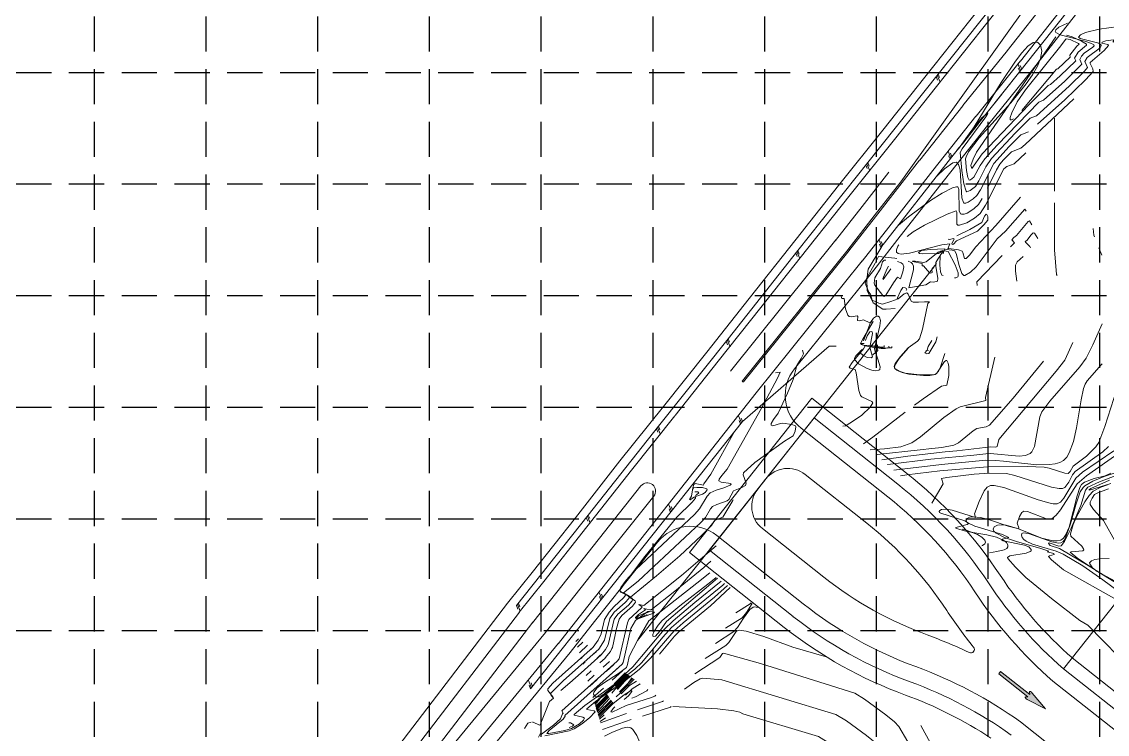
# Model space of a CAD drawing. Header units: inches. Extents: x 5726 to 10817, y 12055 to 15240.
# Drawn here: x 7426 to 8198, y 13971 to 14478 of the extents above; entities that cross this region are included whole.
import ezdxf

# ---------------------------------------------------------------- set-up
doc = ezdxf.new("R2010")
doc.units = ezdxf.units.IN
doc.header["$LTSCALE"] = 100
doc.header["$MEASUREMENT"] = 0
doc.linetypes.add('HIDDEN', pattern=[0.375, 0.25, -0.125])
for name, color, linetype in [('2', 7, 'Continuous'), ('20', 36, 'Continuous'), ('21', 36, 'Continuous'), ('27', 150, 'Continuous'), ('30', 7, 'Continuous'), ('8', 7, 'Continuous'), ('FLOW ARROWS', 7, 'Continuous'), ('GRID', 254, 'HIDDEN')]:
    doc.layers.add(name, color=color, linetype=linetype)

# ---------------------------------------------------------------- blocks, each defined once
blk = doc.blocks.new('block2')
at = {"layer": 'GRID'}
for p, q in [((7477.7, 15156.29), (7477.7, 12138.33)), ((7557.12, 15156.29), (7557.12, 12138.33)), ((7636.54, 15156.29), (7636.54, 12138.33)), ((7715.96, 15156.29), (7715.96, 12138.33)), ((7795.38, 15156.29), (7795.38, 12138.33)), ((7874.8, 15156.29), (7874.8, 12138.33)), ((7954.22, 15156.29), (7954.22, 12138.33)), ((8033.64, 15156.29), (8033.64, 12138.33)), ((8113.06, 15156.29), (8113.06, 12138.33)), ((8192.48, 15156.29), (8192.48, 12138.33)), ((5809.88, 14441.51), (10733.92, 14441.51)), ((5809.88, 14362.09), (10733.92, 14362.09)), ((5809.88, 14282.67), (10733.92, 14282.67)), ((5809.88, 14203.25), (10733.92, 14203.25)), ((5809.88, 14123.83), (10733.92, 14123.83)), ((5809.88, 14044.41), (10733.92, 14044.41))]:
    blk.add_line(p, q, dxfattribs=at)

msp = doc.modelspace()

# ---------------------------------------------------------------- hatches: boundary and pattern name
at = {"layer": 'FLOW ARROWS', "lineweight": 0}
h = msp.add_hatch(color=256, dxfattribs=at)
edge = h.paths.add_edge_path()
edge.add_line((8142.65, 14001), (8142.78, 13998.96))
edge.add_line((8142.78, 13998.96), (8122.03, 14015.38))
edge.add_line((8122.03, 14015.38), (8120.7, 14013.69))
edge.add_line((8120.7, 14013.69), (8141.44, 13997.27))
edge.add_line((8141.44, 13997.27), (8139.62, 13997.12))
edge.add_line((8139.62, 13997.12), (8139.61, 13997.12))
edge.add_ellipse((8140.59, 13996.2), major_axis=(-1.1, 0.87), ratio=0.285714, start_angle=342.81733, end_angle=484.72693)
edge.add_line((8141.01, 13995.45), (8141.01, 13995.45))
edge.add_line((8141.01, 13995.45), (8154.01, 13988.78))
edge.add_line((8154.01, 13988.78), (8144.61, 13999.98))
edge.add_line((8144.61, 13999.98), (8144.61, 13999.98))
edge.add_ellipse((8143.77, 14000.24), major_axis=(-1.1, 0.87), ratio=0.285714, start_angle=234.16847, end_angle=374.49672)
edge.add_line((8142.65, 14001), (8142.65, 14001))

# ---------------------------------------------------------------- linework, layer by layer
at = {"layer": '2', "color": 7, "lineweight": 0}
msp.add_line((8172.99, 14025), (8399.9, 13845.45), dxfattribs=at)
msp.add_lwpolyline([(7968.31, 14046.69), (7901, 14099.94), (7987.87, 14209.73), (8055.17, 14156.48)], dxfattribs=at)
for centre, radius, start, end in [((7862.82, 13913.38), 310, 33.34615, 51.64691), ((8364.03, 14243.19), 290, 213.34615, 228.88998), ((8160.66, 14289.79), 310, 231.64691, 249.94779), ((7954.94, 13726.16), 290, 56.48082, 69.94779)]:
    msp.add_arc(centre, radius, start, end, dxfattribs=at)
at = {"layer": '20', "color": 43, "lineweight": 0}
for p, q in [((8123.08, 14426.15), (8111.66, 14411.72)), ((8160.32, 14408.87), (8160.37, 14357.1)), ((8106.45, 14405.13), (8095.03, 14390.71)), ((8191.9, 14316.79), (8194.13, 14311.37)), ((8069.28, 14243.36), (8069.89, 14243.96)), ((8070.02, 14243.95), (8070.85, 14243.72)), ((8051.16, 14175.21), (8059.03, 14177.93)), ((8064.88, 14172.98), (8073.23, 14173.89)), ((8082.69, 14171.48), (8091.04, 14172.39)), ((8103.13, 14169.26), (8111.49, 14170.06)), ((7913.51, 14099.15), (7919.91, 14104.59)), ((7820.2, 14036.76), (7822.11, 14038.52)), ((7821.43, 14032.71), (7825.24, 14036.24)), ((7830.77, 14030.99), (7831.5, 14031.67)), ((7832.95, 14027.83), (7834.63, 14029.38)), ((7841.06, 14024.94), (7844.82, 14029.52)), ((7844.82, 14029.52), (7845.84, 14031.72)), ((7823.88, 14024.62), (7824.6, 14025.29)), ((7825.1, 14020.57), (7826.78, 14022.13)), ((7835.13, 14024.66), (7837.77, 14027.09)), ((7840.9, 14024.81), (7837.31, 14021.49)), ((7826.33, 14016.53), (7828.96, 14018.96)), ((7831.14, 14015.79), (7827.55, 14012.48)), ((7847.16, 14020.24), (7841.65, 14015.28)), ((7842.24, 13999.72), (7855.86, 14013.89)), ((7850.29, 14017.95), (7843.82, 14012.19)), ((7853.4, 14015.68), (7845.97, 14009.06)), ((7847.41, 14006.5), (7855.33, 14014.27)), ((7848.22, 14004.92), (7856.38, 14013.51)), ((7848.96, 14003.84), (7857.43, 14012.74)), ((7809.47, 14001.7), (7815.83, 14007.19)), ((7835.41, 14009.65), (7829.91, 14004.69)), ((7837.54, 14006.6), (7831.07, 14000.84)), ((7857.95, 14012.36), (7849.33, 14003.29)), ((7849.65, 14002.44), (7858.29, 14012.11)), ((7860.73, 14010.33), (7851.2, 14000.9)), ((7861.5, 14009.77), (7851.74, 14000.11)), ((7839.71, 14003.46), (7832.28, 13996.84)), ((7833.48, 13992.86), (7841.41, 14000.63)), ((7834.27, 13990.26), (7842.43, 13998.84)), ((7834.7, 13988.84), (7843.17, 13997.75)), ((7833.82, 13991.74), (7837.29, 13995.86)), ((7843.54, 13997.2), (7834.91, 13988.13)), ((7835.41, 13986.51), (7844.05, 13996.18)), ((7845.22, 13994.99), (7835.69, 13985.57)), ((7845.77, 13994.2), (7836, 13984.54)), ((7846.45, 13993.53), (7836.31, 13983.52)), ((7840.39, 13984.44), (7836.93, 13981.46)), ((7837.46, 13979.71), (7841.17, 13982.37)), ((7856.09, 13985.49), (7837.75, 13978.75)), ((7783.75, 13974.82), (7786, 13978.56)), ((7786, 13978.56), (7788.48, 13979.36))]:
    msp.add_line(p, q, dxfattribs=at)
for points in [[(8091.12, 14386.27), (8095.92, 14391.77), (8103.31, 14402.63), (8122.55, 14434.3), (8132.59, 14449.43), (8137.25, 14455.48), (8141.5, 14460.02), (8145.21, 14462.66), (8148.24, 14463.04), (8150.46, 14460.76), (8151.36, 14456.47), (8150.53, 14451.44), (8148.23, 14445.8), (8144.71, 14439.7), (8140.22, 14433.25), (8129.33, 14419.87), (8106.94, 14394.86), (8099.27, 14385.06), (8097.56, 14381.48), (8097.19, 14379.87), (8097.91, 14371.64), (8098.88, 14366.76), (8099.62, 14364.84), (8100.69, 14365.04), (8103.09, 14366.86), (8107.57, 14375.3), (8110.82, 14380.03), (8119.57, 14389.71), (8149.13, 14420.38), (8152.63, 14421.71), (8167.63, 14435.24), (8179.73, 14447.25), (8178.35, 14450.62), (8179.66, 14452.91), (8181.56, 14455.04), (8187.72, 14459.39), (8188.49, 14460.39), (8188.31, 14461.19), (8186.8, 14462.14), (8182.06, 14463.8), (8164.43, 14468.1), (8161.24, 14469.77), (8160.79, 14470.72), (8161.3, 14471.78), (8163.42, 14473.54), (8169.53, 14476.41), (8169.72, 14476.46)], [(8218.65, 14475.49), (8215.15, 14476.28), (8212.9, 14476.01), (8209.32, 14472.23), (8201.99, 14463), (8202.42, 14464.64), (8196.81, 14463.85), (8194.35, 14462.89), (8194.05, 14462.23), (8198.25, 14461.26), (8198.76, 14460.7), (8195.61, 14457.11), (8185.84, 14448.56), (8185.64, 14447.9), (8187.61, 14443.99), (8187.98, 14442.22), (8182.45, 14436.28), (8167.61, 14422.02), (8148.24, 14404.56)], [(8205.77, 14474.03), (8192.25, 14472.15), (8182.48, 14469.92), (8178.88, 14468.21), (8177.36, 14466.57), (8178.52, 14465.61), (8191.87, 14462.36), (8193.53, 14460.95), (8193.63, 14460.29), (8192.95, 14458.89), (8183.72, 14451.98), (8181.99, 14449.26), (8183.87, 14445.02), (8181.78, 14442.39), (8170.82, 14431.63), (8147.51, 14410.5), (8143.13, 14408.87), (8132.51, 14398.34), (8115.63, 14380.33), (8111.46, 14374.28), (8106.59, 14364.39), (8104.18, 14360.39), (8100.4, 14357.39), (8098.15, 14356.57), (8097.56, 14356.95), (8096.01, 14362.23), (8094.61, 14371.67), (8093.33, 14384.42), (8094.78, 14387.06), (8111.64, 14409.78), (8112.96, 14412.2), (8112.84, 14412.55), (8108.83, 14409.24), (8100.87, 14399.49), (8092.19, 14387.19)], [(8109.05, 14383.55), (8101.52, 14373), (8101.03, 14375.28), (8102.59, 14379.71), (8104.86, 14384.66), (8161.31, 14466.85), (8161.33, 14466.88)], [(8168.84, 14467.95), (8173.03, 14466.67), (8179.59, 14463.68), (8183.08, 14461.44), (8183.21, 14460.93), (8177.21, 14455.76), (8174.71, 14451.69), (8175.56, 14449.65), (8164.44, 14438.91), (8157.47, 14432.76), (8155.77, 14432.21), (8142.16, 14418.45), (8109.05, 14383.55)], [(8141.9, 14399.1), (8136.51, 14397.02), (8128.16, 14388.74), (8117.35, 14376.65), (8107.86, 14358), (8105.26, 14353.92), (8102.66, 14351.51), (8098.94, 14349.11), (8097.26, 14348.48), (8096.01, 14348.54), (8095.62, 14348.9), (8094.51, 14352.27), (8093.31, 14372.17), (8092.17, 14375.9), (8091.25, 14377.19), (8090.46, 14377.58), (8088.16, 14377.04), (8082.25, 14372.84), (8076.83, 14367.68)], [(8140, 14384.22), (8131.61, 14376.54), (8126.42, 14374.42), (8124.28, 14372.89), (8111.29, 14347), (8107.43, 14340.98), (8103.55, 14337.67), (8097.97, 14334.46), (8092.75, 14332.81), (8091.74, 14332.82), (8091, 14333.61), (8090.99, 14342.04), (8090.58, 14343.03), (8084.08, 14340.51), (8067.94, 14332.87), (8059.9, 14328.13), (8055.56, 14324.83)], [(8049.67, 14318.92), (8048.91, 14317.8), (8047.96, 14315.18), (8048.14, 14313.58), (8049.32, 14312.64), (8051.35, 14312.27), (8057.38, 14312.86), (8080.4, 14318.71), (8085.91, 14319.52), (8084.54, 14315.98), (8085.16, 14316.24), (8092.16, 14315.23), (8094.68, 14314.35), (8095.29, 14313.25), (8096.44, 14308.98), (8097.54, 14309.07), (8100.04, 14311.47), (8104.49, 14317.43), (8118.77, 14332.49), (8136.1, 14352.65)], [(8160.38, 14348.7), (8160.41, 14315.21), (8161.91, 14297.75), (8162.23, 14297.07)], [(8110.07, 14333.02), (8112.97, 14336.26), (8112.88, 14338.87), (8112.34, 14340.38), (8111.77, 14340.66), (8110.65, 14339.18), (8108.8, 14334.79), (8100.18, 14329.76), (8090.93, 14325.32)], [(8084.91, 14322.75), (8085.6, 14322.61), (8088.94, 14323.4), (8089.17, 14322.76), (8087.49, 14319.71), (8087.55, 14318.98), (8088.52, 14319.28), (8090.8, 14321.76), (8105.73, 14328.51), (8110.07, 14333.02)], [(8129.07, 14317.32), (8131.98, 14320.32), (8130.05, 14322.43), (8131.4, 14323.96), (8133.38, 14325.38), (8141.77, 14335.33), (8142.73, 14335.79), (8144.34, 14333.04)], [(8187.95, 14330.32), (8188.26, 14325.64), (8188.7, 14324.56)], [(8143.3, 14316.71), (8142.94, 14317.6), (8139.7, 14320.59), (8139.55, 14321.12), (8140.77, 14321.99), (8143.73, 14325.91), (8145.21, 14327.27), (8146.12, 14327.17), (8148.46, 14323.24)], [(8081.35, 14312.35), (8081.53, 14313.58), (8081.16, 14314.21), (8079.72, 14314.57), (8077.8, 14313.71), (8069.07, 14306.75), (8067.2, 14306.25), (8061.34, 14307.2), (8059.66, 14307.08)], [(8084.69, 14314.13), (8082.06, 14314.6), (8080.41, 14313.18), (8079.08, 14310.98), (8078.82, 14304.37), (8079.25, 14299.7), (8080.28, 14297.33), (8081.21, 14296.89)], [(8089.31, 14295.25), (8090.27, 14295.35), (8091.6, 14296.01), (8091.9, 14296.53), (8091.93, 14298.8), (8089.85, 14304.68), (8084.69, 14314.13)], [(8040.58, 14307.98), (8039.35, 14307.91), (8038.16, 14306.6), (8036.64, 14301.92), (8032.75, 14295.31), (8032.17, 14291.43), (8032.67, 14290.02), (8038.37, 14282.76), (8039.32, 14282.14), (8040.23, 14282.47), (8040.38, 14282.91)], [(8040.38, 14282.91), (8045.87, 14291.74), (8048.88, 14295.71), (8050.95, 14294.63), (8052.65, 14299.54), (8053.21, 14303.16), (8052.68, 14305.02), (8051.33, 14306.01), (8048.84, 14306.84)], [(8059.66, 14307.08), (8059.53, 14306.84), (8066.37, 14305.63), (8066.22, 14303.83), (8067.22, 14303.95), (8071.45, 14298.99), (8072.55, 14298.69), (8073.43, 14299.12), (8073.17, 14301.4), (8076.42, 14305.61)], [(8105.44, 14289.85), (8105.13, 14292.59), (8123.23, 14311.29)], [(8133.69, 14293.02), (8132.59, 14300.04), (8132.56, 14304.45), (8133.81, 14306.74), (8138.05, 14310.57)], [(8038.46, 14294.71), (8041.27, 14301.52), (8042.46, 14303.58)], [(8044.15, 14301.64), (8038.65, 14294.23), (8038.46, 14294.71)], [(8009.87, 14189.88), (8011.73, 14190), (8016.17, 14192.55), (8023.36, 14197.72), (8029.46, 14203.43), (8031.32, 14206.47), (8030.62, 14207.35), (8023.46, 14210.61), (8022.48, 14211.53), (8021.36, 14215.1), (8019.38, 14227.76), (8018.59, 14230.23), (8015.22, 14231.19), (8014.51, 14231.83), (8016.49, 14235.01), (8024.58, 14244.91), (8025.83, 14247.07), (8023.24, 14247.97), (8022.54, 14248.54), (8024.04, 14251.77), (8031.38, 14264.18), (8029.01, 14263.27), (8024.6, 14265.46), (8021.58, 14264.85), (8020.38, 14264.94), (8020.62, 14267.86), (8020.13, 14268.24), (8016.1, 14267.63), (8014.5, 14267.77), (8013.59, 14268.82), (8011.73, 14273.32), (8010.81, 14280.62), (8009.14, 14280.75), (8008.59, 14282.96)], [(8050.93, 14154.43), (8055.35, 14155.25), (8078.98, 14158.1), (8112.86, 14160.94), (8141.09, 14161.22), (8153.12, 14160.74), (8156.5, 14159.98), (8167.72, 14156.41), (8170.19, 14156.27), (8171.48, 14157.67), (8173.73, 14161.46), (8183.24, 14168.4), (8189.65, 14175.08), (8191.8, 14178.3), (8196.08, 14189.69), (8211.12, 14235.98), (8210.61, 14237.66), (8212.38, 14239.96), (8235.64, 14289.21)], [(8194.15, 14262.62), (8187.56, 14247.62), (8182.84, 14238.21), (8178.28, 14231.98), (8157.03, 14207.7), (8151.42, 14200), (8150.06, 14196.36), (8146.07, 14175.29), (8144.28, 14171.51), (8143.1, 14170.27), (8139.78, 14168.92), (8135.2, 14168.54), (8114.58, 14170.36), (8111.49, 14170.06)], [(8029.01, 14246.03), (8031.09, 14255.63), (8030.73, 14256.84), (8030.28, 14257.14), (8029.19, 14256.93), (8027.22, 14253.96), (8026.02, 14250.74)], [(8071.07, 14241.43), (8076, 14249.86), (8076.94, 14253.35)], [(8023.35, 14244.2), (8022.35, 14243.08), (8022.21, 14242.09), (8024.18, 14240.29), (8027.28, 14238.77), (8030.06, 14238.37), (8030.94, 14239.2), (8029.01, 14246.03)], [(8025.15, 14248.59), (8022.54, 14248.65), (8023.84, 14247.59), (8025.82, 14246.91), (8032.03, 14245.87), (8034.61, 14244.81), (8034.92, 14243.73), (8031.16, 14240.5)], [(8034.53, 14247.62), (8034.67, 14246.81), (8024.77, 14247.43), (8025.86, 14246.97)], [(8039.22, 14247.13), (8039.41, 14246.02), (8029.48, 14246.77)], [(8033.06, 14246.01), (8041.52, 14245.34), (8042.82, 14245.5), (8042.69, 14246.77)], [(8034.1, 14245.53), (8037.14, 14245.11), (8039.95, 14245.09), (8041.72, 14245.56), (8044.85, 14245.51), (8044.66, 14246.57)], [(8073.3, 14250.74), (8070.54, 14246.45), (8069.88, 14243.86), (8068.18, 14241.91), (8069.55, 14241.3), (8071.07, 14241.43)], [(8173.41, 14249.33), (8167.67, 14236.86), (8161.52, 14229), (8120.77, 14180.25), (8119.52, 14175.27), (8118.73, 14174.82), (8115.1, 14175.03), (8091.04, 14172.39)], [(7815.83, 14007.19), (7824, 14014.26), (7838.05, 14027.27), (7841.24, 14031), (7843.14, 14034.35), (7847.48, 14052.59), (7849.96, 14056.19), (7857.48, 14062.6), (7860.08, 14065.6), (7860.33, 14066.29), (7860.11, 14067.16), (7858.02, 14068.86), (7853.98, 14071.25), (7864.48, 14079.63), (7908.94, 14121.39), (7912.26, 14124.92), (7915.95, 14131.06), (7917.3, 14132.64), (7920.26, 14134.06), (7927.6, 14136.71), (7928.82, 14137.77), (7932.31, 14143.71), (7938.25, 14146.22), (7940.84, 14147.72), (7941.28, 14149.19), (7939.07, 14155.13), (7939.24, 14156.67), (7947.45, 14163.91), (7968.37, 14179.1), (7974.65, 14182.88), (7975.97, 14186.17), (7976.62, 14189.36), (7976.31, 14190.08), (7973.75, 14191.03), (7967.22, 14191.85), (7965.62, 14191.71), (7960.1, 14190.09), (7959.05, 14190.59), (7959.06, 14191.71), (7960.63, 14194.53), (7964.06, 14199.16), (7970.57, 14213.39), (7974.55, 14223.13), (7977.18, 14232.95), (7980.35, 14237.84), (7982.08, 14241.19), (7981.16, 14244)], [(8118, 14239), (8111.43, 14210.11), (8111.5, 14207.98), (8093.41, 14203.53), (8090.59, 14202.19), (8081.83, 14195.91), (8065.18, 14182.17), (8059.03, 14177.93)], [(8152.67, 14236.04), (8131.12, 14209.67), (8114.25, 14190.43), (8111.75, 14189.39), (8105.13, 14188.22), (8102.57, 14186.58), (8092.2, 14178), (8088.76, 14176.24), (8080.34, 14174.67), (8073.23, 14173.89)], [(7804.22, 13996.42), (7802.27, 13998.75), (7802.21, 13999.77), (7811.29, 14008.8), (7836.56, 14031.29), (7840.48, 14037.49), (7844.25, 14052.95), (7847.39, 14057.51), (7855.12, 14064.31), (7857.75, 14067.34), (7857.99, 14068.05), (7857.67, 14068.87), (7852.11, 14071.84), (7851.36, 14073.04), (7852.24, 14075.17), (7855.81, 14080.2), (7862.84, 14087.82), (7904.47, 14127.05), (7908.14, 14131.08), (7913.61, 14140.14), (7915.61, 14142.49), (7919.81, 14144.3), (7925.44, 14145.9), (7929.9, 14147.92), (7930.53, 14148.57), (7930.41, 14149.14), (7923.38, 14150.04), (7921.85, 14150.97), (7921.97, 14152.12), (7923.87, 14154.83), (7927.82, 14159.21), (7952.03, 14202.51), (7963.5, 14223.88), (7965.45, 14228.15), (7962.06, 14227.83)], [(7789.34, 13979.36), (7789.88, 13979.22), (7794.42, 13977.23), (7794.85, 13977.47), (7801.41, 13993.93), (7804.29, 13996.29), (7803.91, 13997.38), (7800.31, 14001.68), (7800.22, 14002.89), (7803.88, 14006.95), (7832.48, 14032.57), (7836.12, 14037.51), (7838.26, 14042.04), (7840.47, 14052.2), (7843.82, 14057.5), (7847.28, 14061.58), (7854.13, 14067.66), (7855.66, 14069.8), (7854.76, 14070.83), (7851.3, 14072.8), (7856.08, 14079.82), (7869.3, 14097.17), (7891.87, 14125.2), (7902.91, 14135.68), (7905.2, 14138.52), (7905.24, 14139.39), (7904.28, 14139.24), (7901.43, 14137.31), (7901.02, 14137.62), (7902.25, 14139.91), (7903.34, 14146.01), (7904.1, 14148.39), (7905.07, 14148.99), (7910.87, 14147.97), (7911.07, 14148.76), (7916.08, 14155.68), (7932.81, 14186.13)], [(8051.16, 14175.21), (8039.5, 14173.79), (8029.46, 14172.97)], [(8073.27, 14135.14), (8081.17, 14148.9), (8080.13, 14152.54), (8083.84, 14153.36), (8103.36, 14155.58), (8114.26, 14156.31), (8126.15, 14156.17), (8132.08, 14154.76), (8158.17, 14146.51), (8163.76, 14145.51), (8166.07, 14145.42), (8167.63, 14146.1), (8170.56, 14150.09), (8173.23, 14155.09), (8175.07, 14157.69), (8194.7, 14171.57), (8198.7, 14175.37)], [(8217.08, 14014.65), (8184.06, 14048.37), (8178.37, 14051.47), (8158.21, 14067.25), (8140.08, 14082.24), (8132.55, 14089.41), (8127.24, 14095.77), (8127.09, 14096.46), (8128.71, 14097.51), (8140.18, 14099.58), (8143.01, 14100.56), (8143.71, 14101.21), (8143.76, 14102.01), (8142.13, 14103.87), (8139.12, 14105.18), (8123.83, 14108.34), (8122.63, 14108.85), (8123.52, 14109.44), (8127.89, 14110.69), (8123.5, 14112.68), (8103.84, 14118.69), (8099.18, 14120.8), (8097.91, 14121.87), (8097.56, 14122.95), (8098.27, 14124.03), (8100.04, 14124.98), (8102.27, 14125.4), (8107.79, 14124.93), (8114.22, 14123.24), (8127.34, 14118.72), (8134.97, 14116.79), (8135.11, 14117.52), (8133.85, 14120.79), (8135.47, 14125.45), (8137.18, 14128.35), (8138.63, 14129.31), (8141.18, 14129.01), (8154.7, 14123.79), (8157.44, 14123.56), (8158.51, 14123.89), (8161.57, 14126.41), (8164.67, 14130.38), (8176.47, 14148.77), (8183.04, 14154.45), (8222.14, 14181.9)], [(8064.88, 14172.98), (8034.36, 14169.65), (8033.46, 14169.51)], [(8082.69, 14171.48), (8056.02, 14168.57), (8037.61, 14165.93)], [(8103.13, 14169.26), (8072.37, 14166.32), (8041.93, 14162.54), (8041.61, 14162.48)], [(8148.83, 14137.33), (8156.25, 14135.18), (8159.48, 14134.67), (8162.29, 14134.66), (8164.73, 14135.85), (8167.08, 14138.53), (8175.48, 14152.88), (8180.3, 14157.06), (8202.6, 14172.36)], [(8222.88, 14059.65), (8194.79, 14080.51), (8180.56, 14090.4), (8166.65, 14098.86), (8161.52, 14101), (8144.76, 14105.86), (8140.15, 14108.04), (8138.48, 14109.31), (8137.36, 14110.71), (8136.91, 14112.26), (8137.21, 14113.42), (8138.21, 14113.96), (8141.86, 14113.57), (8158.58, 14107.6), (8163.28, 14106.6), (8165, 14106.72), (8166.55, 14107.75), (8167.91, 14109.75), (8171.76, 14120.41), (8175.64, 14133.87), (8178.74, 14143), (8180.71, 14146.28), (8181.83, 14147.37), (8187.72, 14150.74), (8195.61, 14153.96), (8230.08, 14165.68)], [(8217.05, 14070.25), (8184.34, 14090.68), (8164.05, 14102.85), (8157.26, 14105.05), (8156.23, 14106.38), (8156.68, 14106.85), (8163.36, 14104.47), (8165.13, 14104.62), (8167.39, 14107.89), (8172.18, 14117.3), (8179.13, 14133.4), (8182.35, 14144.41), (8184, 14146.43), (8192.42, 14150.34), (8215.38, 14159.06)], [(7913.6, 14144.5), (7913.3, 14145.35), (7910.23, 14146.23), (7906.05, 14146.25), (7903.77, 14145.87), (7903.15, 14144.86)], [(7903.4, 14139.13), (7910.09, 14141.52), (7912, 14142.62), (7913.6, 14144.5)], [(8114.29, 14099.72), (8119.49, 14100.58), (8124.68, 14101.92), (8126.4, 14102.82), (8127.33, 14103.94), (8127.31, 14105.33), (8126.23, 14107.11), (8124.44, 14108.6), (8119.15, 14110.9), (8112.38, 14112.53), (8098.03, 14115), (8092.29, 14116.45), (8090.19, 14117.36), (8090.22, 14117.83), (8098.38, 14119.83), (8099.35, 14120.48), (8099.24, 14120.85), (8096.6, 14122.47), (8079.69, 14127.83), (8078.76, 14128.5), (8078.48, 14129.19), (8078.96, 14129.91), (8080.17, 14130.57), (8083.49, 14130.83), (8087.66, 14130.03), (8104.18, 14124.93), (8103.41, 14127.47), (8106.73, 14136.26), (8110.38, 14143.8), (8112.5, 14146.42), (8114.79, 14147.59), (8117.59, 14147.61), (8124.4, 14146.23), (8148.83, 14137.33)], [(8198.09, 14148.09), (8193.25, 14146.49), (8187.97, 14143.63), (8185.06, 14140.47), (8181.93, 14136.04), (8175.99, 14125.29), (8173.67, 14119.94), (8171.67, 14113.3), (8172.1, 14111.68), (8179.78, 14104.4), (8180.96, 14102.68), (8181.12, 14101.88), (8180.41, 14101.12), (8172.2, 14100.52), (8171.43, 14100.21), (8177.04, 14095.71), (8192.25, 14085.7), (8217.84, 14069.86)], [(8199.5, 14151.51), (8186.15, 14145.46), (8184.73, 14144.51), (8185.19, 14144.31), (8200.48, 14148.92)], [(8198.71, 14145.23), (8191.14, 14142.42), (8188.91, 14141.1), (8187.07, 14138.68), (8185.78, 14135.83), (8185.68, 14134.13), (8187.99, 14130.46), (8195.13, 14122.76), (8203.96, 14107.15)], [(7845.84, 14031.72), (7846.14, 14032.38), (7849.1, 14045.94), (7850.89, 14052.54), (7852.77, 14055.14), (7860.51, 14061.69), (7862.66, 14064.53), (7862.26, 14065.53), (7857.34, 14068.56), (7859.1, 14068.24), (7877.58, 14083.37), (7894.17, 14097.55), (7909.54, 14111.95), (7916.6, 14119.12), (7918.54, 14122.3), (7919.3, 14122.98), (7924.66, 14125.09), (7931.72, 14137.04), (7932, 14137.31)], [(7907.58, 14142.38), (7906.88, 14143.04), (7904.75, 14143.07)], [(7905.18, 14140.49), (7906.01, 14140.86), (7907.58, 14142.38)], [(8108.64, 14104.6), (8109.32, 14104.92), (8110.78, 14106.05), (8111.34, 14107.29), (8110.86, 14108.65), (8108.66, 14110.85), (8105.65, 14112.75), (8097.71, 14115.84), (8094.76, 14116.58)], [(7793.7, 13968.6), (7794.74, 13970.9), (7795.83, 13970.8), (7804.26, 13977.16), (7809.23, 13981.55), (7810.69, 13985.27), (7811.19, 13985.66), (7810.19, 13987.27), (7849.64, 14022.57), (7850.88, 14024.35), (7856.79, 14049.83), (7857.82, 14052.3), (7866.94, 14060.49), (7867.26, 14061.31), (7864.86, 14062.88), (7868.57, 14062.16), (7895.27, 14083.63), (7913.51, 14099.15)], [(7866.95, 14021.65), (7862.14, 14016.95), (7854.13, 14010.7), (7826.62, 13991.13), (7818.97, 13984.71), (7819.03, 13984.23), (7825.2, 13982.93), (7826.2, 13982.01), (7825.62, 13980.77), (7822.85, 13978.16), (7817.18, 13974.87), (7812.4, 13973.37), (7800.85, 13971.14), (7799.65, 13971.2), (7801.16, 13973.35), (7811.15, 13981.33), (7812.57, 13983.55), (7812.27, 13983.95), (7853.1, 14020.62), (7853.76, 14021.7), (7859.3, 14045.84), (7862.46, 14051.48), (7863.76, 14052.45), (7875.38, 14056.73), (7876.04, 14057.4), (7872.53, 14058.06), (7871.39, 14057.96), (7864.43, 14053.08), (7862.8, 14053.05), (7862.6, 14053.77), (7864.7, 14055.75), (7869.66, 14059.27), (7868.57, 14060.05), (7872.68, 14059.08), (7873.59, 14059.25), (7890.5, 14072.43), (7911.22, 14089.33), (7916.21, 14093.69)], [(8199.22, 14095.65), (8192.49, 14095.48), (8189.15, 14094.87), (8186.58, 14093.93), (8185.35, 14092.66), (8185.42, 14091.9), (8187.42, 14089.14), (8190.8, 14086.42), (8223.48, 14068.78)], [(7860.65, 14018.62), (7855.06, 14013.46), (7846.76, 14004.9), (7842.32, 14000.84), (7838.19, 13998.04), (7836.36, 13997.37), (7834.74, 13997.32), (7833.4, 13998.01), (7832.7, 13999.17), (7832.88, 14000.51), (7835.37, 14003.58), (7839.83, 14006.99), (7850.56, 14013.88), (7856.12, 14018.16), (7856.99, 14020.3), (7858.03, 14025.88), (7864.16, 14037.92), (7871.95, 14051.4), (7906.11, 14078.07), (7915.28, 14085.56)], [(7919.93, 14082.19), (7916.2, 14079.13), (7894.12, 14061.94), (7881.62, 14051.54), (7878.68, 14048.19), (7875.58, 14043.6), (7874.77, 14041.66), (7874.88, 14040.42), (7875.38, 14040.15), (7876.88, 14040.52), (7879.92, 14043.98), (7884.66, 14050.98)], [(7923.4, 14079.68), (7904.72, 14064.42), (7889.24, 14051.31), (7882.99, 14045.19), (7860.65, 14018.62)], [(7925.89, 14077.88), (7924.66, 14076.75), (7896.38, 14053.66), (7888.24, 14046.51), (7882.02, 14039.72), (7866.95, 14021.65)], [(7927.92, 14076.41), (7918.74, 14068.08), (7896.45, 14049.9), (7890.03, 14044.27), (7873.25, 14024.68)], [(7884.66, 14050.98), (7920.77, 14081.59)], [(7919.32, 14035.3), (7932.55, 14043.65), (7935.14, 14046.52), (7939.28, 14053.22), (7943.84, 14059.43), (7946.17, 14061.03), (7947.32, 14061.22), (7949.32, 14060.92)], [(7926.64, 14046.16), (7938.3, 14053.49), (7941.43, 14057.23), (7945.49, 14063.69)], [(7933.95, 14057.02), (7944.03, 14063.34), (7944.8, 14064.19)], [(7869.78, 14057.04), (7864.64, 14054.87), (7863.15, 14053.55), (7863.45, 14053.41)], [(7863.45, 14053.41), (7866.55, 14053.86), (7870.84, 14055.96)], [(7912.01, 14024.44), (7926.8, 14033.82), (7928.83, 14035.83), (7934.1, 14043.7), (7936.2, 14044.8), (7941.13, 14044.07), (7953.8, 14040.21), (7974.48, 14032.67), (7998.02, 14025.67)], [(7873.25, 14024.68), (7865.13, 14016.82), (7856.17, 14009.51), (7834.13, 13993.86), (7828, 13988.73), (7828.08, 13988.34), (7833.21, 13987.22), (7833.79, 13986.58), (7829.86, 13982.44), (7824.23, 13977.96), (7818.91, 13974.51), (7815.51, 13973.12), (7798.16, 13969.65)], [(7833.65, 13992.3), (7841.33, 14000.14), (7847.36, 14005.72), (7847.06, 14005.37)], [(7858.91, 14011.66), (7855.04, 14008.71), (7847.97, 14002.49), (7845.81, 13999.92)], [(7848.89, 13997.22), (7851.66, 13999.8), (7857.35, 14007.02), (7859.96, 14010.9)], [(7863.38, 14008.4), (7858.4, 14005.32), (7852.43, 13999.43)], [(7855.44, 13998.59), (7860.22, 14002.87), (7865.84, 14006.6)], [(7865.95, 14006.52), (7865.54, 14006.21), (7865.93, 14006.53)], [(7897.38, 14002.73), (7904.04, 14007.41), (7908.51, 14010.06), (7910.48, 14010.6), (7923.91, 14009.28), (8005, 13984.68), (8012.59, 13980.17), (8026.82, 13969.87), (8044.37, 13955.61), (8046.26, 13953.53), (8046.5, 13953.1)], [(7871.44, 14002.51), (7870.58, 14001.66), (7862.57, 13997.31), (7859.92, 13996.31)], [(7838.08, 13994.36), (7837.78, 13993.97), (7834.14, 13990.7)], [(7882.43, 13994.49), (7881.83, 13993.89), (7864.06, 13988.14)], [(7887.92, 13990.48), (7887.45, 13990.01), (7867.56, 13983.62)], [(7889.1, 13990.43), (7920.89, 13988.81), (7932.37, 13987.24), (7936.69, 13986.32), (7938.79, 13985.27), (7992.6, 13968.96), (8001.47, 13963.62), (8018.91, 13951.01), (8028.01, 13943.57)], [(7835.15, 13987.37), (7836.17, 13988.68), (7835.13, 13987.43)], [(7818.62, 13977.45), (7816.45, 13978.71), (7815.22, 13978.85), (7815.2, 13978.84)], [(7815.51, 13975.5), (7817.75, 13976.41), (7818.62, 13977.45)], [(7859.56, 13981.05), (7855.51, 13979.75), (7839.2, 13973.98)], [(7871.63, 13951.27), (7871.03, 13952.17), (7863.4, 13969.71), (7860.69, 13973.98), (7859.22, 13975.28), (7856.8, 13975.68), (7853.37, 13974.96), (7845.75, 13971.85), (7840.64, 13969.2)], [(8065.32, 13976.96), (8072.27, 13964.39)]]:
    msp.add_lwpolyline(points, dxfattribs=at)
at = {"layer": '21', "color": 43, "lineweight": 0}
for p, q in [((8124.23, 14164.81), (8132.58, 14163.96)), ((7822.65, 14028.67), (7828.37, 14033.95)), ((7844.03, 14022.52), (7839.48, 14018.37)), ((7848.59, 14004.38), (7856.9, 14013.12)), ((7833.28, 14012.7), (7828.74, 14008.55)), ((7834.49, 13989.55), (7842.8, 13998.29))]:
    msp.add_line(p, q, dxfattribs=at)
for points in [[(8131.17, 14408.48), (8129.89, 14407.64), (8128.96, 14407.78), (8128.95, 14409.41), (8129.96, 14412.82), (8133.93, 14420.6), (8139.79, 14429.18), (8165, 14460.44), (8168.09, 14464.98), (8168.74, 14465.27)], [(8168.74, 14465.27), (8171.44, 14464.83), (8177.41, 14462.03), (8177.92, 14461.45), (8176.16, 14460.09), (8171.28, 14453.73), (8171.47, 14452.22), (8162.74, 14444.06), (8161.91, 14443.8), (8137.12, 14414.39)], [(8174.2, 14422.74), (8139.62, 14390.12), (8136.43, 14387.56), (8129.83, 14385.08), (8124.06, 14379.35), (8121.57, 14376.26), (8119.22, 14372.16), (8112.81, 14359.12)], [(8108.98, 14351.65), (8106.34, 14347.45), (8103.09, 14344.44), (8098.41, 14341.45), (8096.18, 14340.6), (8094.36, 14340.53), (8093.68, 14340.86), (8092.62, 14343.06), (8092.47, 14358.17), (8091.56, 14359.98), (8090.71, 14360.11), (8087.84, 14359.26), (8080.6, 14355.62), (8072.26, 14350.26), (8056.59, 14338.65), (8049.45, 14332.9)], [(8056.46, 14307.1), (8058.44, 14306.19), (8059.52, 14305.32), (8060.26, 14303.56), (8060.15, 14301.04), (8056.88, 14288.32), (8068.94, 14290.35), (8072.14, 14292.47), (8074.43, 14292.34), (8077.22, 14293), (8077.42, 14294.81), (8076.15, 14303.56), (8076.13, 14306.14), (8077.34, 14308.58), (8081.04, 14313.99), (8081.17, 14314.66), (8078, 14312.54), (8066.57, 14312.44), (8064.38, 14312.75), (8063.6, 14313.31), (8065.96, 14314.68), (8072, 14315.59), (8082.41, 14315.86), (8082.28, 14314.96), (8083.4, 14315.38), (8087.75, 14315.09), (8089.45, 14314.48), (8090.7, 14311.91), (8092.41, 14304.76), (8094.45, 14298.35), (8095.88, 14296.96), (8096.75, 14296.99), (8100.58, 14299.25), (8104.62, 14303.18), (8119.59, 14322.98), (8125.6, 14328.5), (8139.38, 14344.27), (8140.22, 14342.84)], [(8082.41, 14241.51), (8079.32, 14231.98), (8077.87, 14229.04), (8076.29, 14227.03), (8075.47, 14226.57), (8071.88, 14225.93), (8067.24, 14225.78), (8056.82, 14226.86), (8052.09, 14228.06), (8048.35, 14229.68), (8047.02, 14230.64), (8046.51, 14232.18), (8047.23, 14234.34), (8050.86, 14239.45), (8056.45, 14245.66), (8062.92, 14250.3), (8064.38, 14252.03), (8066.46, 14258.85), (8070.32, 14277.08), (8071.48, 14278.25), (8067.99, 14278.35), (8063.66, 14277.96), (8059.93, 14278.04), (8058.6, 14278.82), (8056.48, 14283.7), (8055.48, 14284.62), (8053.52, 14283.92), (8049.23, 14280.44), (8044.03, 14278.45), (8038.17, 14276.71), (8035.52, 14277.4), (8030.77, 14279.37), (8029.65, 14283.81), (8028.43, 14285.15), (8025.86, 14291.55), (8026.96, 14295.44), (8032.91, 14305.71), (8035.31, 14310.53), (8046.99, 14309.37), (8048.33, 14309.09)], [(8049.1, 14280.53), (8048.52, 14280.54), (8051.18, 14286.27)], [(8051.18, 14286.27), (8052.53, 14288.45), (8054.26, 14288.21), (8055.25, 14287.66), (8055.42, 14287.21), (8054.89, 14286.38)], [(8032.41, 14245.1), (8036.33, 14261.19), (8036.71, 14264.92), (8035.97, 14267.42), (8035.04, 14268.04), (8033.9, 14268.11), (8031.71, 14266.59), (8029.68, 14263.45), (8024.65, 14250.54)], [(8023.69, 14244.47), (8019.19, 14239.79), (8018.3, 14238.25), (8018.36, 14236.96), (8021.09, 14234.19), (8027.19, 14230.75), (8030.46, 14229.62), (8033.37, 14229.18), (8035.56, 14229.64), (8036.12, 14230.19), (8036.41, 14232.02), (8034.89, 14237.44), (8032.81, 14243.04), (8032.41, 14245.1)], [(8056.26, 14245.37), (8049.94, 14238.06), (8046.78, 14233.17), (8046.58, 14231.32), (8047.02, 14230.65), (8050.04, 14228.89), (8054.31, 14227.61), (8064.56, 14226.32), (8075.42, 14226.63), (8076.78, 14227.52), (8082.12, 14235.93), (8083.28, 14236.64), (8083.82, 14236.43), (8084.88, 14234.75), (8085.39, 14232.22), (8085.26, 14225.95), (8083.95, 14218.96), (8080.08, 14218.26), (8067.11, 14209.34), (8060.96, 14204.79)], [(8132.58, 14163.96), (8147.71, 14162.4), (8156.88, 14162.47), (8160.83, 14163.01), (8164.21, 14163.99), (8166.89, 14165.48), (8169.06, 14167.74), (8170.92, 14170.81), (8173.84, 14178.86), (8175.99, 14188.55), (8179.26, 14208.52), (8181.02, 14216.63), (8182.07, 14219.74), (8183.5, 14222.18), (8193.86, 14233.69), (8194.22, 14234.15)], [(8054.22, 14199.78), (8031.3, 14181.94), (8024.62, 14177.14)], [(8046.24, 14158.48), (8050.09, 14159.09), (8080.11, 14162.63), (8111.6, 14165.55), (8118.66, 14165.38), (8124.23, 14164.81)], [(8206.31, 14065.3), (8166.75, 14087.68), (8158.31, 14094.72), (8156.2, 14097.17), (8156.92, 14097.69), (8160.2, 14098.49), (8159.81, 14099.14), (8155.08, 14100.35), (8156.36, 14100.8), (8150.56, 14102.91), (8133.27, 14107.89), (8124.92, 14110.69), (8118.87, 14113.62), (8117.21, 14115.12), (8116.72, 14116.63), (8117.59, 14118.14), (8119.8, 14119.38), (8122.66, 14119.73), (8126.05, 14119.36), (8134, 14117.02), (8151.42, 14110.27), (8159.09, 14108.28), (8162.28, 14108.15), (8164.88, 14108.81), (8166.73, 14110.18), (8168.32, 14112.25), (8170.9, 14118.07), (8176.38, 14140.34), (8178.43, 14146.2), (8179.67, 14148.3), (8181.74, 14149.98), (8188.63, 14152.5), (8196.29, 14154.56), (8200.44, 14156.3)], [(7929.75, 14075.09), (7915.78, 14061.97), (7893.15, 14043.25), (7890.19, 14040.34), (7879.56, 14027.72)], [(7868.75, 14056.43), (7872.35, 14057.83), (7871.64, 14057.97), (7868.75, 14056.43)], [(7904.7, 14013.58), (7922.49, 14025.2), (7924.35, 14028.08), (7925.08, 14028.38), (7951.33, 14020.91), (8018.45, 13999.95), (8025.22, 13995.69), (8040.49, 13984.47), (8046.64, 13979.41), (8049.79, 13976.07), (8056.21, 13965.22)], [(7854.47, 13995.45), (7857.49, 13997.92), (7859.92, 14001.08), (7859.98, 14001.6), (7859.03, 14001.56), (7854.43, 13998.63), (7846.77, 13992.64), (7836.62, 13982.5)], [(7876.94, 13998.5), (7876.21, 13997.78), (7873.15, 13996.51), (7855.94, 13991.09), (7845.93, 13986.41), (7845.13, 13986.53), (7846.59, 13989.01), (7847.96, 13990.13)]]:
    msp.add_lwpolyline(points, dxfattribs=at)
at = {"layer": '27', "color": 7, "lineweight": 0}
for p, q in [((8166.78, 14017.16), (8746.02, 14749.21)), ((7863.95, 14037.33), (8074.69, 14302.86)), ((8166.78, 14017.16), (8713.21, 13584.79))]:
    msp.add_line(p, q, dxfattribs=at)
msp.add_lwpolyline([(7974.51, 14054.53), (7915.05, 14101.58), (7989.51, 14195.68), (8048.97, 14148.64)], dxfattribs=at)
for centre, start, end in [((7862.82, 13913.38), 33.34615, 51.64691), ((8364.03, 14243.19), 213.34615, 228.88998), ((8160.66, 14289.79), 231.64691, 249.94779), ((7954.94, 13726.16), 54.40535, 69.94779)]:
    msp.add_arc(centre, 300, start, end, dxfattribs=at)
at = {"layer": '30', "color": 7, "lineweight": 0, "flags": 128}
for points in [[(7777.9, 14062.16), (7829, 14126.61), (7878.89, 14189.79), (7928.41, 14251.98), (7977.99, 14314.78), (8027.7, 14377.33), (8077.68, 14440.24), (8226.63, 14627.69), (8276.72, 14690.35), (8382.81, 14823.21)], [(8416.87, 14794.83), (8385.69, 14755.65), (8286.75, 14631.46), (8236.67, 14569.67), (8135.68, 14442.09), (8087.52, 14381.48), (8036.91, 14316.86)], [(8047.2, 14273.57), (8040.66, 14273.01), (8038.41, 14273.09), (8031.45, 14277.57), (8027.28, 14286.24), (8026.94, 14294.08), (8027.95, 14301.42), (8037.54, 14317.67)], [(7787.91, 14002.98), (7839.31, 14067.91), (7888.82, 14130.21), (7938.59, 14193.08), (8000.32, 14246.69), (8005.27, 14246.84)]]:
    msp.add_lwpolyline(points, dxfattribs=at)
at = {"layer": '8', "color": 7, "linetype": 'Continuous', "lineweight": 0}
for p, q in [((8136.16, 14449.49), (8167.17, 14488.87)), ((8144.41, 14442.99), (8175.42, 14482.37)), ((8104.61, 14410.36), (8136.23, 14449.58)), ((8112.78, 14403.77), (8144.41, 14442.99)), ((8074.01, 14371.62), (8104.54, 14410.28)), ((8082.25, 14365.11), (8112.78, 14403.77)), ((8023.62, 14346.15), (8042.58, 14370.39)), ((8042.52, 14331.36), (8073.98, 14371.58)), ((8050.79, 14324.89), (8082.25, 14365.11)), ((8004.75, 14321.99), (8023.6, 14346.12)), ((8013.42, 14315.22), (8032.27, 14339.35)), ((8023.67, 14307.21), (8042.52, 14331.35)), ((7930, 14228.98), (8005.05, 14322.37)), ((8031.94, 14300.75), (8050.79, 14324.89)), ((7948.39, 14213.55), (8023.76, 14307.33)), ((7975.56, 14230.6), (8031.94, 14300.75)), ((7948.39, 14213.55), (7870.02, 14113.88)), ((7980.33, 14188.28), (8041.83, 14139.62)), ((7949.49, 14145.1), (7955.07, 14152.16)), ((7983.17, 14155.43), (8026.94, 14120.8)), ((7996.54, 14082.37), (7952.76, 14117.01)), ((7981.65, 14063.55), (7920.27, 14112.11)), ((7771.67, 14063.99), (7571.2, 13801.8)), ((7780.01, 14057.61), (7579.54, 13795.42)), ((7807.94, 14035.47), (7598.31, 13780.54)), ((7816.05, 14028.8), (7606.42, 13773.87)), ((8159.21, 14008.48), (8718.28, 13566.12)), ((8136.25, 13979.47), (8683.12, 13546.76))]:
    msp.add_line(p, q, dxfattribs=at)
at = {"layer": '8', "color": 7, "lineweight": 0}
for p, q in [((8136.31, 14442.91), (8134.28, 14447.88)), ((8137.05, 14443.87), (8136.04, 14446.36)), ((8076.29, 14438.48), (8077.27, 14435.98)), ((8077.04, 14439.43), (8079.02, 14434.43)), ((8077.68, 14440.24), (8078.67, 14437.74)), ((8135.68, 14442.09), (8134.66, 14444.58)), ((8086.77, 14380.52), (8084.74, 14385.49)), ((8087.52, 14381.48), (8086.5, 14383.97)), ((8026.3, 14375.57), (8027.29, 14373.07)), ((8027.06, 14376.53), (8029.03, 14371.53)), ((8027.7, 14377.33), (8028.69, 14374.83)), ((8086.14, 14379.7), (8085.12, 14382.19)), ((8037.54, 14317.67), (8035.51, 14322.65)), ((7977.35, 14313.97), (7979.32, 14308.97)), ((7977.99, 14314.78), (7978.98, 14312.28)), ((8036.91, 14316.86), (8035.89, 14319.34)), ((8038.29, 14318.63), (8037.27, 14321.12)), ((7976.59, 14313.02), (7977.58, 14310.52)), ((7928.41, 14251.98), (7929.4, 14249.48)), ((7927.01, 14250.22), (7928, 14247.72)), ((7927.77, 14251.17), (7929.74, 14246.17)), ((7937.83, 14192.14), (7935.87, 14197.14)), ((7937.18, 14191.33), (7936.21, 14193.83)), ((7938.59, 14193.08), (7937.61, 14195.59)), ((7877.5, 14188.03), (7878.48, 14185.53)), ((7878.25, 14188.98), (7880.23, 14183.98)), ((7878.89, 14189.79), (7879.88, 14187.29)), ((7888.06, 14129.26), (7886.1, 14134.26)), ((7887.41, 14128.45), (7886.44, 14130.96)), ((7888.82, 14130.21), (7887.84, 14132.71)), ((7827.6, 14124.85), (7828.59, 14122.35)), ((7828.36, 14125.8), (7830.33, 14120.8)), ((7829, 14126.61), (7829.99, 14124.11)), ((7838.55, 14066.96), (7836.59, 14071.97)), ((7837.9, 14066.15), (7836.93, 14068.66)), ((7839.31, 14067.91), (7838.33, 14070.41)), ((7777.9, 14062.16), (7778.88, 14059.66)), ((7778.65, 14063.11), (7780.63, 14058.11)), ((7779.3, 14063.92), (7780.28, 14061.42)), ((7788.56, 14003.78), (7786.6, 14008.79)), ((7787.91, 14002.98), (7786.93, 14005.48)), ((7789.32, 14004.73), (7788.34, 14007.23))]:
    msp.add_line(p, q, dxfattribs=at)
at = {"layer": '8', "color": 7, "linetype": 'Continuous', "lineweight": 0}
for points in [[(7938.57, 14222.09, 1), (7939.35, 14221.46), (8014.4, 14314.85), (8014.21, 14314.6), (8033.06, 14338.74), (8033.07, 14338.75), (8064.53, 14378.97), (8064.6, 14379.05), (8095.13, 14417.72), (8095.27, 14417.9), (8126.89, 14457.11), (8126.73, 14456.91), (8157.74, 14496.29), (8157.83, 14496.4), (8176.43, 14519.72), (8176.17, 14519.39), (8367.01, 14767.83), (8167.14, 14526.32), (8051.25, 14363.61), (8032.28, 14339.37), (8013.63, 14315.47), (7938.57, 14222.09)], [(7866.41, 14147.27, -1), (7875.59, 14140.01), (7875.57, 14140.02), (7846.25, 14103.37), (7815.82, 14064.79), (7798.4, 14042.76), (7798.67, 14043.09), (7589.86, 13789.16), (7789.54, 14050.32), (7789.27, 14049.97), (7806.69, 14071.85), (7866.41, 14147.27), (7866.41, 14147.27)]]:
    msp.add_lwpolyline(points, format="xyb", dxfattribs=at)
for points in [[(8149.81, 14540.67), (8131.7, 14517.89), (8100.16, 14478.31), (8068.27, 14438.02), (8038.34, 14400.33), (8006.95, 14360.91), (7976.73, 14322.85), (7943.32, 14280.73), (7913.2, 14242.55), (7882.4, 14203.77)], [(8158.02, 14534.13), (8139.91, 14511.35), (8108.39, 14471.78), (8076.5, 14431.5), (8046.56, 14393.79), (8015.17, 14354.37), (7984.96, 14316.33), (7951.56, 14274.22), (7921.43, 14236.04), (7890.71, 14197.35)], [(7882.41, 14203.79), (7851.49, 14165.11), (7819.8, 14124.65), (7789.07, 14085.84), (7771.67, 14063.99)], [(7890.61, 14197.23), (7859.72, 14158.6), (7828.05, 14118.15), (7797.29, 14079.31), (7779.88, 14057.45)], [(7807.81, 14035.32), (7825.23, 14057.35), (7855.65, 14095.9), (7870.02, 14113.88)], [(7816.05, 14028.8), (7833.47, 14050.84), (7863.87, 14089.37), (7878.23, 14107.32)]]:
    msp.add_lwpolyline(points, dxfattribs=at)
for centre, radius, start, end in [((7998.95, 14211.81), 30, 141.21078, 231.64691), ((7970.76, 14139.75), 20, 51.64691, 141.64691), ((7965.17, 14132.69), 20, 141.64691, 231.64691), ((7862.82, 13913.38), 288.5, 33.34615, 51.64691), ((7862.82, 13913.38), 264.5, 33.34615, 51.64691), ((7901.66, 14088.59), 30, 51.64691, 141.35347), ((8160.66, 14289.79), 264.5, 231.64691, 249.94779), ((8364.03, 14243.19), 311.5, 213.34615, 228.88998), ((8160.66, 14289.79), 288.5, 231.64691, 249.94779), ((8364.03, 14243.19), 335.5, 213.34615, 218.88752), ((7954.94, 13726.16), 335.5, 64.40767, 69.94779), ((8100.94, 14031), 2.5, 244.40767, 38.88752), ((7954.94, 13726.16), 311.5, 54.40535, 69.94779)]:
    msp.add_arc(centre, radius, start, end, dxfattribs=at)
at = {"layer": 'FLOW ARROWS', "lineweight": 0}
for p, q in [((8122.03, 14015.38), (8120.7, 14013.69)), ((8120.7, 14013.69), (8141.44, 13997.27)), ((8142.78, 13998.96), (8122.03, 14015.38)), ((8142.65, 14001), (8142.78, 13998.96)), ((8142.65, 14001), (8142.65, 14001)), ((8142.65, 14001), (8142.65, 14001)), ((8154.01, 13988.78), (8144.61, 13999.98)), ((8144.61, 13999.98), (8144.61, 13999.98)), ((8139.62, 13997.12), (8139.61, 13997.12)), ((8141.44, 13997.27), (8139.62, 13997.12)), ((8141.01, 13995.45), (8141.01, 13995.45)), ((8141.01, 13995.45), (8154.01, 13988.78))]:
    msp.add_line(p, q, dxfattribs=at)
for centre, start_param, end_param in [((8143.77, 14000.24), 4.087011, 6.536201), ((8140.59, 13996.2), 5.983291, 8.460081)]:
    msp.add_ellipse(centre, major_axis=(-1.1, 0.87), ratio=0.285714, start_param=start_param, end_param=end_param, dxfattribs=at)
msp.add_point((8139.62, 13997.12), dxfattribs=at)

# ---------------------------------------------------------------- block references
at = {"layer": 'GRID', "color": 84}
msp.add_blockref('block2', (0, 0), dxfattribs=at)

doc.saveas('drawing.dxf')
